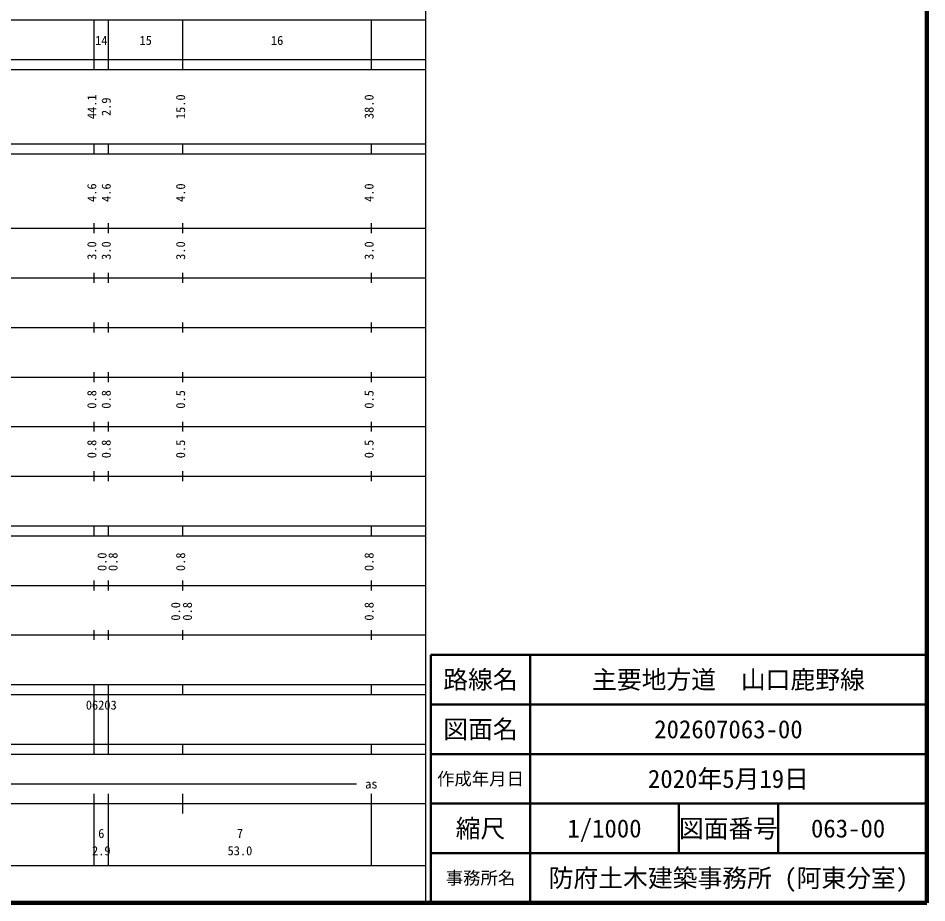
# Model space of a CAD drawing. Units: millimetres on the paper, enlarged 1000 times. Extents: x 40000 to 680000, y 20000 to 380000.
# Drawn here: x 496788 to 680000, y 20000 to 198357 of the extents above; entities that cross this region are included whole.
import ezdxf
from ezdxf.enums import TextEntityAlignment as Align

# ---------------------------------------------------------------- set-up
doc = ezdxf.new("R2010")
doc.units = ezdxf.units.MM
doc.header["$LTSCALE"] = 1000
for name, color, linetype, lineweight in [('M-TTL', 2, 'Continuous', 140), ('M-TTL-BAND', 7, 'Continuous', 25), ('M-TTL-FRAM', 2, 'Continuous', 50), ('M-TTL-LINE', 7, 'Continuous', 50)]:
    doc.layers.add(name, color=color, linetype=linetype, lineweight=lineweight)
doc.layers.add('M-TTL-TXT', color=7, linetype='Continuous')
doc.styles.add('ＭＳ ゴシック', font='')
doc.styles.get('ＭＳ ゴシック').set_extended_font_data('MS Gothic')

msp = doc.modelspace()

# ---------------------------------------------------------------- linework, layer by layer
at = {"layer": 'M-TTL'}
for p, q in [((680000, 20000), (680000, 380000)), ((40000, 20000), (680000, 20000))]:
    msp.add_line(p, q, dxfattribs=at)
at = {"layer": 'M-TTL-BAND'}
for p, q in [((579000, 20000), (579000, 370000)), ((68000, 198000), (579000, 198000)), ((512100, 188000), (512100, 198000)), ((515000, 188000), (515000, 198000)), ((530000, 188000), (530000, 198000)), ((568000, 188000), (568000, 198000)), ((40000, 190000), (579000, 190000)), ((40000, 188000), (579000, 188000)), ((40000, 173000), (579000, 173000)), ((512100, 171000), (512100, 173000)), ((515000, 171000), (515000, 173000)), ((530000, 171000), (530000, 173000)), ((568000, 171000), (568000, 173000)), ((40000, 171000), (579000, 171000)), ((40000, 156000), (579000, 156000)), ((512100, 155000), (512100, 157000)), ((515000, 155000), (515000, 157000)), ((530000, 155000), (530000, 157000)), ((568000, 155000), (568000, 157000)), ((512100, 145000), (512100, 147000)), ((515000, 145000), (515000, 147000)), ((530000, 145000), (530000, 147000)), ((568000, 145000), (568000, 147000)), ((46000, 146000), (579000, 146000)), ((52000, 136000), (579000, 136000)), ((512100, 135000), (512100, 137000)), ((515000, 135000), (515000, 137000)), ((530000, 135000), (530000, 137000)), ((568000, 135000), (568000, 137000)), ((512100, 125000), (512100, 127000)), ((515000, 125000), (515000, 127000)), ((530000, 125000), (530000, 127000)), ((568000, 125000), (568000, 127000)), ((46000, 126000), (579000, 126000)), ((52000, 116000), (579000, 116000)), ((512100, 115000), (512100, 117000)), ((515000, 115000), (515000, 117000)), ((530000, 115000), (530000, 117000)), ((568000, 115000), (568000, 117000)), ((512100, 105000), (512100, 107000)), ((515000, 105000), (515000, 107000)), ((530000, 105000), (530000, 107000)), ((568000, 105000), (568000, 107000)), ((46000, 106000), (579000, 106000)), ((40000, 96000), (579000, 96000)), ((512100, 94000), (512100, 96000)), ((515000, 94000), (515000, 96000)), ((530000, 94000), (530000, 96000)), ((568000, 94000), (568000, 96000)), ((40000, 94000), (579000, 94000)), ((512100, 83000), (512100, 85000)), ((515000, 83000), (515000, 85000)), ((530000, 83000), (530000, 85000)), ((568000, 83000), (568000, 85000)), ((49000, 84000), (579000, 84000)), ((40000, 74000), (579000, 74000)), ((512100, 73000), (512100, 75000)), ((515000, 73000), (515000, 75000)), ((530000, 73000), (530000, 75000)), ((568000, 73000), (568000, 75000)), ((40000, 64000), (579000, 64000)), ((512100, 62000), (512100, 64000)), ((515000, 62000), (515000, 64000)), ((530000, 62000), (530000, 64000)), ((568000, 62000), (568000, 64000)), ((40000, 62000), (579000, 62000)), ((512100, 52000), (512100, 62000)), ((515000, 52000), (515000, 62000)), ((40000, 52000), (579000, 52000)), ((512100, 50000), (512100, 52000)), ((515000, 50000), (515000, 52000)), ((530000, 50000), (530000, 52000)), ((568000, 50000), (568000, 52000)), ((40000, 50000), (579000, 50000)), ((71000, 44000), (565000, 44000)), ((512100, 27500), (512100, 42000)), ((515000, 27500), (515000, 42000)), ((530000, 38000), (530000, 42000)), ((568000, 27500), (568000, 42000)), ((40000, 40000), (579000, 40000)), ((68000, 27500), (579000, 27500))]:
    msp.add_line(p, q, dxfattribs=at)
at = {"layer": 'M-TTL-FRAM'}
for p, q in [((680000, 70000), (580000, 70000)), ((580000, 70000), (580000, 20000))]:
    msp.add_line(p, q, dxfattribs=at)
at = {"layer": 'M-TTL-LINE'}
for p, q in [((600000, 70000), (600000, 20000)), ((680000, 60000), (580000, 60000)), ((680000, 50000), (580000, 50000)), ((680000, 40000), (580000, 40000)), ((630000, 40000), (630000, 30000)), ((650000, 40000), (650000, 30000)), ((680000, 30000), (580000, 30000))]:
    msp.add_line(p, q, dxfattribs=at)

# ---------------------------------------------------------------- texts
at = {"layer": 'M-TTL-BAND', "style": 'ＭＳ ゴシック'}
for s, p in [('14', (513550, 192405)), ('15', (522500, 192405)), ('16', (549000, 192405)), ('as', (568000, 42500)), ('6', (513550, 32523)), ('7', (541500, 32523)), ('2.9', (513550, 29033)), ('53.0', (541500, 29033))]:
    msp.add_text(s, height=1833, dxfattribs=at).set_placement(p, align=Align.BOTTOM_CENTER)
for s, p in [('44.1', (513100, 180500)), ('2.9', (516000, 180500)), ('15.0', (531000, 180500)), ('38.0', (569000, 180500)), ('4.6', (513100, 163174)), ('4.6', (516000, 163174)), ('4.0', (531000, 163174)), ('4.0', (569000, 163174)), ('3.0', (513100, 151500)), ('3.0', (516000, 151500)), ('3.0', (531000, 151500)), ('3.0', (569000, 151500)), ('0.8', (513100, 121500)), ('0.8', (516000, 121500)), ('0.5', (531000, 121500)), ('0.5', (569000, 121500)), ('0.8', (513100, 111500)), ('0.8', (516000, 111500)), ('0.5', (531000, 111500)), ('0.5', (569000, 111500)), ('0.0', (515151, 88764)), ('0.8', (517370, 88764)), ('0.8', (531000, 88764)), ('0.8', (569000, 88764)), ('0.0', (530000, 78764)), ('0.8', (532370, 78764)), ('0.8', (569000, 78764))]:
    msp.add_text(s, height=1833, rotation=90, dxfattribs=at).set_placement(p, align=Align.BOTTOM_CENTER)
msp.add_text('06203', height=1833, dxfattribs=at).set_placement((510425, 58405), align=Align.BOTTOM_LEFT)
at = {"layer": 'M-TTL-TXT', "style": 'ＭＳ ゴシック'}
for s, height, p in [('路線名', 3666, (590000, 65000)), ('路線名', 3666, (590000, 65000)), ('主要地方道\u3000山口鹿野線', 3666, (640000, 65000)), ('図面名', 3666, (590000, 55000)), ('図面名', 3666, (590000, 55000)), ('202607063-00', 3666, (640000, 55000)), ('作成年月日', 2566, (590000, 45000)), ('作成年月日', 2566, (590000, 45000)), ('2020年5月19日', 3666, (640000, 45000)), ('縮尺', 3666, (590000, 35000)), ('縮尺', 3666, (590000, 35000)), ('1/1000', 3666, (615000, 35000)), ('図面番号', 3666, (640000, 35000)), ('図面番号', 3666, (640000, 35000)), ('063-00', 3666, (664125, 35000)), ('事務所名', 2566, (590000, 25000)), ('事務所名', 2566, (590000, 25000)), ('防府土木建築事務所 (阿東分室)', 3666, (640000, 25000))]:
    msp.add_text(s, height=height, dxfattribs=at).set_placement(p, align=Align.MIDDLE_CENTER)

doc.saveas('drawing.dxf')
